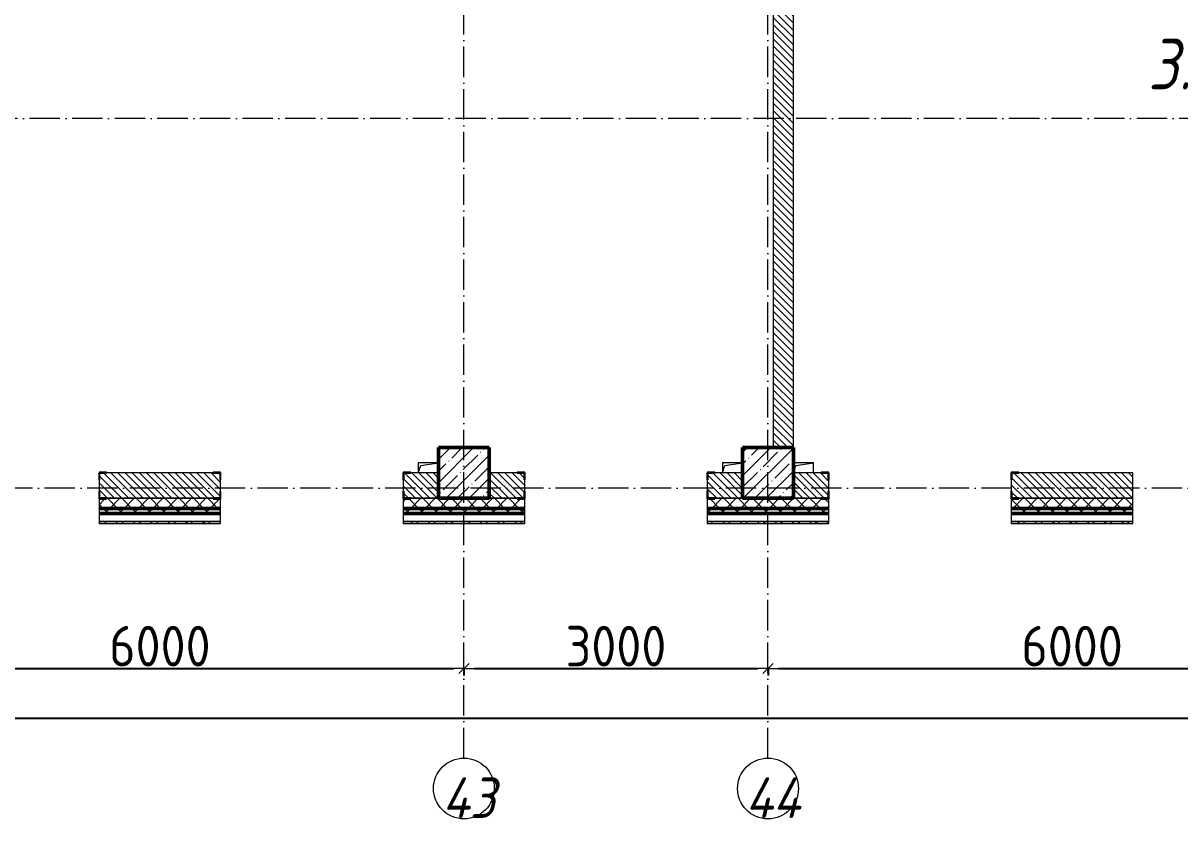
# Model space of a CAD drawing. Header units: millimetres. Extents: x -136833 to 49383, y -8033 to 344618.
# Drawn here: x -74691 to -63279, y 122849 to 130703 of the extents above; entities that cross this region are included whole.
import ezdxf

# ---------------------------------------------------------------- set-up
doc = ezdxf.new("R2010")
doc.units = ezdxf.units.MM
doc.linetypes.add('50_200_ШТРИХ_1Т_ш5_п1_п1_', pattern=[700, 500, -100, 0, -100])
for name, color, linetype, lineweight in [('A-____-____-DIMS', 7, 'Continuous', 9), ('A-GENM-____-MCUT', 7, 'Continuous', 25), ('A-GENM-____-OTLN', 7, 'Continuous', 9), ('A-GENM-____-OTLN-1', 7, 'Continuous', 25), ('A-WALL-____-MCUT-2', 7, 'Continuous', 50), ('A-WALL-____-MCUT-3', 7, 'Continuous', 9), ('A-WALL-____-PATT-1', 7, 'Continuous', 9), ('A-WALL-FNSH-MCUT-1', 7, 'Continuous', 9), ('S-COLS-____-MCUT', 7, 'Continuous', 50), ('S-COLS-____-OTLN', 7, 'Continuous', 9), ('S-GRID-____-IDEN', 7, 'Continuous', 9), ('S-GRID-____-OTLN-1', 7, '50_200_ШТРИХ_1Т_ш5_п1_п1_', 9), ('Марки помещений', 7, 'Continuous', 9)]:
    doc.layers.add(name, color=color, linetype=linetype, lineweight=lineweight)
doc.styles.add('ISOCPEUR_I', font='isocpeui.ttf', dxfattribs={"width": 0.9, "height": 2.5})
doc.styles.add('ISOCPEUR_I_2', font='isocpeui.ttf', dxfattribs={"width": 0.85, "height": 2.3})
doc.styles.add('СПДС', font='isocpeur.ttf', dxfattribs={"width": 0.9})
doc.dimstyles.new('Размера А3', dxfattribs={"dimtxt": 200, "dimasz": 100, "dimexe": 70, "dimexo": 100, "dimgap": 20, "dimtad": 1, "dimdec": 0, "dimrnd": 10, "dimzin": 0, "dimdsep": 46, "dimtxsty": 'СПДС', "dimblk": 'ARROWHEAD_6', "dimcen": 1, "dimclrd": 256, "dimclre": 256, "dimclrt": 256, "dimazin": 0, "dimtfac": 1, "dimtdec": 0, "dimtmove": 2, "dimatfit": 3, "dimfxl": 1, "dimtolj": 1, "dimtzin": 0, "dimarcsym": 0})
pattern_1 = [(135, (-129942.255, 127932.027), (-35.35534, -35.35534), [])]
pattern_2 = [(45, (-129942.25, 127932.03), (-70.71068, 70.71068), []), (135, (-129942.25, 127932.03), (-70.71068, -70.71068), [])]

# ---------------------------------------------------------------- blocks, each defined once
blk = doc.blocks.new('BSC_Колонна _Прямоугольная - 500х500-V57-АР1_План отверстий 3 этажа в осях 1-64_А-ГГ')
at = {"layer": 'S-COLS-____-OTLN'}
h = blk.add_hatch(dxfattribs=at)
h.set_pattern_fill('FP_94', color=256, style=0, pattern_type=2)
h.set_pattern_definition([(45, (-59600, 1668.96), (-114.04925, 114.04925), []), (45, (-59485.95, 1668.96), (-114.04925, 114.04925), [201.613, -40.323, 3.353, -36.97])])
h.paths.add_polyline_path([(-250, -250), (250, -250), (250, 250), (-250, 250)], flags=0)
at = {"layer": 'S-COLS-____-MCUT'}
for p, q in [((250, 250), (-250, 250)), ((-250, 250), (-250, -250)), ((250, -250), (250, 250)), ((-250, -250), (250, -250))]:
    blk.add_line(p, q, dxfattribs=at)
blk = doc.blocks.new('BSC_Колонна _Прямоугольная - 500х500-V110-АР1_План отверстий 3 этажа в осях 1-64_А-ГГ')
at = {"layer": 'S-COLS-____-OTLN'}
h = blk.add_hatch(dxfattribs=at)
h.set_pattern_fill('FP_133', color=256, style=0, pattern_type=2)
h.set_pattern_definition([(45, (-62600, 1668.96), (-114.04925, 114.04925), []), (45, (-62485.95, 1668.96), (-114.04925, 114.04925), [201.613, -40.323, 3.353, -36.97])])
h.paths.add_polyline_path([(-250, -250), (250, -250), (250, 250), (-250, 250), (-250, -177)], flags=0)
at = {"layer": 'S-COLS-____-MCUT'}
for p, q in [((250, 250), (-250, 250)), ((-250, 250), (-250, -250)), ((250, -250), (250, 250)), ((-250, -250), (250, -250))]:
    blk.add_line(p, q, dxfattribs=at)
blk = doc.blocks.new('Фахверк_СКБ_Уголок - 250_2700-27497298-АР1_План отверстий 3 этажа в осях 1-64_А-ГГ')
at = {"layer": 'A-GENM-____-MCUT'}
for p, q in [((200, 181), (125, 181)), ((125, 181), (125, 106)), ((131, 106), (131, 175)), ((131, 175), (200, 175)), ((200, 175), (200, 181)), ((125, 106), (131, 106)), ((131, -6), (125, -6)), ((125, -6), (125, -81)), ((125, -81), (200, -81)), ((131, -75), (131, -6)), ((200, -75), (131, -75)), ((200, -81), (200, -75))]:
    blk.add_line(p, q, dxfattribs=at)
blk = doc.blocks.new('AR_Отверстие прямоугольное _в плите_ - AR_Отверстие прямоугольное _в плите_-V177-АР1_План отверстий 3 этажа в осях 1-64_А-ГГ')
at = {"layer": 'A-GENM-____-OTLN'}
for p, q in [((100, 50), (-100, 50)), ((-100, 50), (-100, -50)), ((-100, -50), (-75, 25)), ((-75, 25), (100, 50))]:
    blk.add_line(p, q, dxfattribs=at)
blk = doc.blocks.new('AR_Отверстие прямоугольное _в плите_ - AR_Отверстие прямоугольное _в плите_-30510712-АР1_План отверстий 3 этажа в осях 1-64_А-ГГ')
at = {"layer": 'A-GENM-____-OTLN'}
for p, q in [((100, 50), (-100, 50)), ((-100, -50), (-75, 25)), ((-75, 25), (100, 50)), ((100, -50), (100, 50))]:
    blk.add_line(p, q, dxfattribs=at)
blk = doc.blocks.new('Ось сетки - Круг_Ø6_00__ISO-2_5_0_9K_-25732049-АР1_План отверстий 3 этажа в осях 1-64_А-ГГ')
at = {"layer": 'S-GRID-____-IDEN'}
blk.add_circle((0, 0), 3, dxfattribs=at)
blk = doc.blocks.new('ARROWHEAD_6')
at = {"color": 0, "linetype": 'Continuous'}
for p, q in [((0, 0), (-1, 0)), ((-0.5, -0.5), (0.5, 0.5))]:
    blk.add_line(p, q, dxfattribs=at)
blk = doc.blocks.new('*D799')
at = {"layer": 'A-____-____-DIMS', "lineweight": -2, "transparency": 16777216}
for p, q in [((-76342, 124340), (-76342, 124264)), ((-76242, 124334), (-70442, 124334)), ((-70342, 124340), (-70342, 124264))]:
    blk.add_line(p, q, dxfattribs=at)
at = {"layer": 'Defpoints', "color": 0, "transparency": 16777216}
for p in [(-76342, 124440), (-70342, 124440), (-70342, 124334)]:
    blk.add_point(p, dxfattribs=at)
at = {"layer": 'A-____-____-DIMS', "lineweight": -2, "transparency": 16777216, "xscale": 100, "yscale": 100, "zscale": 100, "rotation": 180}
blk.add_blockref('ARROWHEAD_6', (-76342, 124334), dxfattribs=at)
at = {"layer": 'A-____-____-DIMS', "lineweight": -2, "transparency": 16777216, "xscale": 100, "yscale": 100, "zscale": 100}
blk.add_blockref('ARROWHEAD_6', (-70342, 124334), dxfattribs=at)
at = {"layer": 'A-____-____-DIMS', "transparency": 16777216, "insert": (-73342, 124554), "char_height": 400, "attachment_point": 5, "style": 'СПДС'}
blk.add_mtext('\\A1;6000', dxfattribs=at)
blk = doc.blocks.new('*D800')
at = {"layer": 'A-____-____-DIMS', "lineweight": -2, "transparency": 16777216}
for p, q in [((-70342, 124340), (-70342, 124264)), ((-70242, 124334), (-67442, 124334)), ((-67342, 124340), (-67342, 124264))]:
    blk.add_line(p, q, dxfattribs=at)
at = {"layer": 'Defpoints', "color": 0, "transparency": 16777216}
for p in [(-70342, 124440), (-67342, 124440), (-67342, 124334)]:
    blk.add_point(p, dxfattribs=at)
at = {"layer": 'A-____-____-DIMS', "lineweight": -2, "transparency": 16777216, "xscale": 100, "yscale": 100, "zscale": 100, "rotation": 180}
blk.add_blockref('ARROWHEAD_6', (-70342, 124334), dxfattribs=at)
at = {"layer": 'A-____-____-DIMS', "lineweight": -2, "transparency": 16777216, "xscale": 100, "yscale": 100, "zscale": 100}
blk.add_blockref('ARROWHEAD_6', (-67342, 124334), dxfattribs=at)
at = {"layer": 'A-____-____-DIMS', "transparency": 16777216, "insert": (-68842, 124554), "char_height": 400, "attachment_point": 5, "style": 'СПДС'}
blk.add_mtext('\\A1;3000', dxfattribs=at)
blk = doc.blocks.new('*D801')
at = {"layer": 'A-____-____-DIMS', "lineweight": -2, "transparency": 16777216}
for p, q in [((-67342, 124340), (-67342, 124264)), ((-67242, 124334), (-61442, 124334)), ((-61342, 124340), (-61342, 124264))]:
    blk.add_line(p, q, dxfattribs=at)
at = {"layer": 'Defpoints', "color": 0, "transparency": 16777216}
for p in [(-67342, 124440), (-61342, 124440), (-61342, 124334)]:
    blk.add_point(p, dxfattribs=at)
at = {"layer": 'A-____-____-DIMS', "lineweight": -2, "transparency": 16777216, "xscale": 100, "yscale": 100, "zscale": 100, "rotation": 180}
blk.add_blockref('ARROWHEAD_6', (-67342, 124334), dxfattribs=at)
at = {"layer": 'A-____-____-DIMS', "lineweight": -2, "transparency": 16777216, "xscale": 100, "yscale": 100, "zscale": 100}
blk.add_blockref('ARROWHEAD_6', (-61342, 124334), dxfattribs=at)
at = {"layer": 'A-____-____-DIMS', "transparency": 16777216, "insert": (-64342, 124554), "char_height": 400, "attachment_point": 5, "style": 'СПДС'}
blk.add_mtext('\\A1;6000', dxfattribs=at)
blk = doc.blocks.new('*D812')
at = {"layer": 'A-____-____-DIMS', "lineweight": -2, "transparency": 16777216}
for p, q in [((-132292, 123851), (-132292, 123775)), ((-132192, 123845), (-28892, 123845)), ((-28792, 123851), (-28792, 123775))]:
    blk.add_line(p, q, dxfattribs=at)
at = {"layer": 'Defpoints', "color": 0, "transparency": 16777216}
for p in [(-132292, 123951), (-28792, 123951), (-28792, 123845)]:
    blk.add_point(p, dxfattribs=at)
at = {"layer": 'A-____-____-DIMS', "lineweight": -2, "transparency": 16777216, "xscale": 100, "yscale": 100, "zscale": 100, "rotation": 180}
blk.add_blockref('ARROWHEAD_6', (-132292, 123845), dxfattribs=at)
at = {"layer": 'A-____-____-DIMS', "lineweight": -2, "transparency": 16777216, "xscale": 100, "yscale": 100, "zscale": 100}
blk.add_blockref('ARROWHEAD_6', (-28792, 123845), dxfattribs=at)
at = {"layer": 'A-____-____-DIMS', "transparency": 16777216, "insert": (-80542, 124065), "char_height": 400, "attachment_point": 5, "style": 'СПДС'}
blk.add_mtext('\\A1;103500', dxfattribs=at)

msp = doc.modelspace()

# ---------------------------------------------------------------- hatches: boundary and pattern name
at = {"layer": 'A-WALL-____-PATT-1'}
h = msp.add_hatch(dxfattribs=at)
h.set_pattern_fill('FP_6', color=256, style=0, pattern_type=2)
h.set_pattern_definition(pattern_1)
h.paths.add_polyline_path([(-67092.3, 126513.1), (-67092.3, 133513.1), (-67292.3, 133513.1), (-67292.3, 126513.1), (-67210.9, 126513.1)], flags=0)
h = msp.add_hatch(dxfattribs=at)
h.set_pattern_fill('FP_6', color=256, style=0, pattern_type=2)
h.set_pattern_definition(pattern_1)
h.paths.add_polyline_path([(-70936.3, 126013.1), (-70592.3, 126013.1), (-70592.3, 126263.1), (-70936.3, 126263.1), (-70936.3, 126194.1), (-70942.3, 126194.1), (-70942.3, 126082.1), (-70936.3, 126082.1), (-70936.3, 126017.4)], flags=0)
h.paths.add_polyline_path([(-72817.3, 126013.1), (-72748.3, 126013.1), (-72748.3, 126082.1), (-72742.3, 126082.1), (-72742.3, 126194.1), (-72748.3, 126194.1), (-72748.3, 126263.1), (-73936.3, 126263.1), (-73936.3, 126194.1), (-73942.3, 126194.1), (-73942.3, 126082.1), (-73936.3, 126082.1), (-73936.3, 126013.1), (-73397.1, 126013.1)], flags=0)
h.paths.add_polyline_path([(-75817.3, 126013.1), (-75748.3, 126013.1), (-75748.3, 126082.1), (-75742.3, 126082.1), (-75742.3, 126194.1), (-75748.3, 126194.1), (-75748.3, 126263.1), (-76092.3, 126263.1), (-76092.3, 126013.1), (-76048.3, 126013.1)], flags=0)
h = msp.add_hatch(dxfattribs=at)
h.set_pattern_fill('FP_6', color=256, style=0, pattern_type=2)
h.set_pattern_definition(pattern_1)
h.paths.add_polyline_path([(-67592.3, 126013.1), (-67592.3, 126263.1), (-67936.3, 126263.1), (-67936.3, 126194.1), (-67942.3, 126194.1), (-67942.3, 126082.1), (-67936.3, 126082.1), (-67936.3, 126013.1), (-67867.3, 126013.1)], flags=0)
h.paths.add_polyline_path([(-69862.1, 126013.1), (-69748.3, 126013.1), (-69748.3, 126082.1), (-69742.3, 126082.1), (-69742.3, 126194.1), (-69748.3, 126194.1), (-69748.3, 126263.1), (-70092.3, 126263.1), (-70092.3, 126013.1)], flags=0)
h = msp.add_hatch(dxfattribs=at)
h.set_pattern_fill('FP_6', color=256, style=0, pattern_type=2)
h.set_pattern_definition(pattern_1)
h.paths.add_polyline_path([(-61908.6, 126013.1), (-61592.3, 126013.1), (-61592.3, 126263.1), (-61936.3, 126263.1), (-61936.3, 126194.1), (-61942.3, 126194.1), (-61942.3, 126082.1), (-61936.3, 126082.1), (-61936.3, 126013.1)], flags=0)
h.paths.add_polyline_path([(-63742.3, 126013.1), (-63742.3, 126263.1), (-64936.3, 126263.1), (-64936.3, 126194.1), (-64942.3, 126194.1), (-64942.3, 126082.1), (-64936.3, 126082.1), (-64936.3, 126013.1), (-64686.3, 126013.1)], flags=0)
h.paths.add_polyline_path([(-66817.3, 126013.1), (-66748.3, 126013.1), (-66748.3, 126082.1), (-66742.3, 126082.1), (-66742.3, 126194.1), (-66748.3, 126194.1), (-66748.3, 126263.1), (-67092.3, 126263.1), (-67092.3, 126013.1)], flags=0)
h = msp.add_hatch(dxfattribs=at)
h.set_pattern_fill('FP_1', color=256, style=0, pattern_type=2)
h.set_pattern_definition(pattern_2)
h.paths.add_polyline_path([(-29192.3, 125913.1), (-28692.3, 125913.1), (-28692.3, 126013.1), (-37717.3, 126013.1), (-37717.3, 126007.1), (-37792.3, 126007.1), (-37792.3, 125913.1), (-29210.5, 125913.1)], flags=0)
h.paths.add_polyline_path([(-40699, 125913.1), (-39592.3, 125913.1), (-39592.3, 126007.1), (-39667.3, 126007.1), (-39667.3, 126013.1), (-47542.3, 126013.1), (-47542.3, 125913.1), (-40942.3, 125913.1)], flags=0)
h.paths.add_polyline_path([(-48542.3, 125913.1), (-48542.3, 126013.1), (-49667.3, 126013.1), (-49667.3, 126007.1), (-49742.3, 126007.1), (-49742.3, 125913.1), (-48652.6, 125913.1)], flags=0)
h.paths.add_polyline_path([(-51542.3, 125913.1), (-51542.3, 126007.1), (-51617.3, 126007.1), (-51617.3, 126013.1), (-52667.3, 126013.1), (-52667.3, 126007.1), (-52742.3, 126007.1), (-52742.3, 125913.1), (-52187.5, 125913.1)], flags=0)
h.paths.add_polyline_path([(-54542.3, 125913.1), (-54542.3, 126013.1), (-55667.3, 126013.1), (-55667.3, 126007.1), (-55742.3, 126007.1), (-55742.3, 125913.1), (-55667.3, 125913.1)], flags=0)
h.paths.add_polyline_path([(-58942.3, 125913.1), (-57542.3, 125913.1), (-57542.3, 126013.1), (-58867.3, 126013.1), (-58867.3, 126007.1), (-58942.3, 126007.1)], flags=0)
h.paths.add_polyline_path([(-61024.8, 125913.1), (-60742.3, 125913.1), (-60742.3, 126007.1), (-60817.3, 126007.1), (-60817.3, 126013.1), (-61867.3, 126013.1), (-61867.3, 126007.1), (-61942.3, 126007.1), (-61942.3, 125913.1), (-61908.6, 125913.1)], flags=0)
h.paths.add_polyline_path([(-63742.3, 125913.1), (-63742.3, 126013.1), (-64867.3, 126013.1), (-64867.3, 126007.1), (-64942.3, 126007.1), (-64942.3, 125913.1), (-64867.3, 125913.1)], flags=0)
h.paths.add_polyline_path([(-67092.3, 125913.1), (-66742.3, 125913.1), (-66742.3, 126007.1), (-66817.3, 126007.1), (-66817.3, 126013.1), (-67867.3, 126013.1), (-67867.3, 126007.1), (-67942.3, 126007.1), (-67942.3, 125913.1), (-67210.9, 125913.1)], flags=0)
h.paths.add_polyline_path([(-69742.3, 125913.1), (-69742.3, 126007.1), (-69817.3, 126007.1), (-69817.3, 126013.1), (-70867.3, 126013.1), (-70867.3, 126007.1), (-70942.3, 126007.1), (-70942.3, 125913.1), (-69862.1, 125913.1)], flags=0)
h.paths.add_polyline_path([(-72742.3, 125913.1), (-72742.3, 126007.1), (-72817.3, 126007.1), (-72817.3, 126013.1), (-73867.3, 126013.1), (-73867.3, 126007.1), (-73942.3, 126007.1), (-73942.3, 125913.1), (-73397.1, 125913.1)], flags=0)
h.paths.add_polyline_path([(-76932, 125913.1), (-75742.3, 125913.1), (-75742.3, 126007.1), (-75817.3, 126007.1), (-75817.3, 126013.1), (-76867.3, 126013.1), (-76867.3, 126007.1), (-76942.3, 126007.1), (-76942.3, 125913.1), (-76936.3, 125913.1)], flags=0)
h.paths.add_polyline_path([(-79942.3, 125913.1), (-78742.3, 125913.1), (-78742.3, 126007.1), (-78817.3, 126007.1), (-78817.3, 126013.1), (-79867.3, 126013.1), (-79867.3, 126007.1), (-79942.3, 126007.1)], flags=0)
h.paths.add_polyline_path([(-84885.6, 125913.1), (-84742.3, 125913.1), (-84742.3, 126007.1), (-84817.3, 126007.1), (-84817.3, 126013.1), (-85867.3, 126013.1), (-85867.3, 126007.1), (-85942.3, 126007.1), (-85942.3, 125913.1), (-85092.3, 125913.1)], flags=0)
h.paths.add_polyline_path([(-87742.3, 125913.1), (-87742.3, 126007.1), (-87817.3, 126007.1), (-87817.3, 126013.1), (-88867.3, 126013.1), (-88867.3, 126007.1), (-88942.3, 126007.1), (-88942.3, 125913.1), (-87748.3, 125913.1)], flags=0)
h.paths.add_polyline_path([(-91071.7, 125913.1), (-90742.3, 125913.1), (-90742.3, 126007.1), (-90817.3, 126007.7), (-90817.3, 126013.1), (-92142.3, 126013.1), (-92142.3, 125913.1)], flags=0)
h.paths.add_polyline_path([(-94606.6, 125913.1), (-93942.3, 125913.1), (-93942.3, 126007.1), (-94017.3, 126007.1), (-94017.3, 126013.1), (-95142.3, 126013.1), (-95142.3, 125913.1)], flags=0)
h.paths.add_polyline_path([(-96942.3, 125913.1), (-96942.3, 126007.1), (-97017.3, 126007.1), (-97017.3, 126013.1), (-98067.3, 126013.1), (-98067.3, 126007.1), (-98142.3, 126007.1), (-98141.6, 125913.1), (-96948.3, 125913.1)], flags=0)
h.paths.add_polyline_path([(-99942.3, 125913.1), (-99942.3, 126007.1), (-100017.3, 126007.1), (-100017.3, 126013.1), (-101142.3, 126013.1), (-101142.3, 125913.1), (-100792.8, 125913.1)], flags=0)
h.paths.add_polyline_path([(-102942.3, 125913.1), (-102942.3, 126007.1), (-103017.3, 126007.1), (-103017.3, 126013.1), (-104142.3, 126013.1), (-104142.3, 125913.1), (-103444, 125913.1)], flags=0)
h.paths.add_polyline_path([(-105942.3, 125913.1), (-105942.3, 126007.1), (-106017.3, 126007.1), (-106017.3, 126013.1), (-107067.3, 126013.1), (-107067.3, 126007.1), (-107142.3, 126007.1), (-107142.3, 125913.1), (-106978.9, 125913.1)], flags=0)
h.paths.add_polyline_path([(-115816.2, 125913.1), (-114942.3, 125913.1), (-114942.3, 126007.1), (-115017.3, 126007.1), (-115017.3, 126013.1), (-116067.3, 126013.1), (-116067.3, 126007.1), (-116142.3, 126007.1), (-116142.3, 125913.1)], flags=0)
h.paths.add_polyline_path([(-117583.7, 125913.1), (-117142.3, 125913.1), (-117142.3, 126007.1), (-117217.3, 126007.1), (-117217.3, 126013.1), (-122467.3, 126013.1), (-122467.3, 126007.1), (-122542.3, 126007.1), (-122542.3, 125913.1), (-119042.3, 125913.1)], flags=0)
h.paths.add_polyline_path([(-124653.5, 125913.1), (-123542.3, 125913.1), (-123542.3, 126007.1), (-123617.3, 126007.1), (-123617.3, 126013.1), (-132392.3, 126013.1), (-132392.3, 125913.1), (-126421, 125913.1)], flags=0)
h = msp.add_hatch(dxfattribs=at)
h.set_pattern_fill('FP_1', color=256, style=0, pattern_type=2)
h.set_pattern_definition(pattern_2)
h.paths.add_polyline_path([(-28692.3, 125863.1), (-28592.3, 125863.1), (-28592.3, 125913.1), (-37792.3, 125913.1), (-37792.3, 125863.1), (-29210.5, 125863.1)], flags=0)
h.paths.add_polyline_path([(-40699, 125863.1), (-39592.3, 125863.1), (-39592.3, 125913.1), (-47542.3, 125913.1), (-47542.3, 125863.1), (-41582.7, 125863.1)], flags=0)
h.paths.add_polyline_path([(-48652.6, 125863.1), (-48542.3, 125863.1), (-48542.3, 125913.1), (-49742.3, 125913.1), (-49742.3, 125863.1), (-49536.3, 125863.1)], flags=0)
h.paths.add_polyline_path([(-52742.3, 125863.1), (-51542.3, 125863.1), (-51542.3, 125913.1), (-52742.3, 125913.1)], flags=0)
h.paths.add_polyline_path([(-55722.4, 125863.1), (-54542.3, 125863.1), (-54542.3, 125913.1), (-55742.3, 125913.1), (-55742.3, 125863.1)], flags=0)
h.paths.add_polyline_path([(-57542.3, 125863.1), (-57542.3, 125913.1), (-58942.3, 125913.1), (-58942.3, 125863.1), (-58373.6, 125863.1)], flags=0)
h.paths.add_polyline_path([(-60742.3, 125863.1), (-60742.3, 125913.1), (-61942.3, 125913.1), (-61942.3, 125863.1), (-61024.8, 125863.1)], flags=0)
h.paths.add_polyline_path([(-63742.3, 125863.1), (-63742.3, 125913.1), (-64942.3, 125913.1), (-64942.3, 125863.1)], flags=0)
h.paths.add_polyline_path([(-66742.3, 125863.1), (-66742.3, 125913.1), (-67942.3, 125913.1), (-67942.3, 125863.1), (-67210.9, 125863.1)], flags=0)
h.paths.add_polyline_path([(-70942.3, 125863.1), (-69742.3, 125863.1), (-69742.3, 125913.1), (-70942.3, 125913.1)], flags=0)
h.paths.add_polyline_path([(-73942.3, 125863.1), (-72742.3, 125863.1), (-72742.3, 125913.1), (-73942.3, 125913.1)], flags=0)
h.paths.add_polyline_path([(-76932, 125863.1), (-75742.3, 125863.1), (-75742.3, 125913.1), (-76942.3, 125913.1), (-76942.3, 125863.1)], flags=0)
h.paths.add_polyline_path([(-78742.3, 125863.1), (-78742.3, 125913.1), (-79942.3, 125913.1), (-79942.3, 125863.1), (-79583.2, 125863.1)], flags=0)
h.paths.add_polyline_path([(-84885.6, 125863.1), (-84742.3, 125863.1), (-84742.3, 125913.1), (-85942.3, 125913.1), (-85942.3, 125863.1), (-85769.3, 125863.1)], flags=0)
h.paths.add_polyline_path([(-87742.3, 125863.1), (-87742.3, 125913.1), (-88942.3, 125913.1), (-88942.3, 125863.1), (-88420.5, 125863.1)], flags=0)
h.paths.add_polyline_path([(-91071.7, 125863.1), (-90742.3, 125863.1), (-90742.3, 125913.1), (-92142.3, 125913.1), (-92142.3, 125863.1)], flags=0)
h.paths.add_polyline_path([(-93942.3, 125863.1), (-93942.3, 125913.1), (-95142.3, 125913.1), (-95142.3, 125863.1), (-94606.6, 125863.1)], flags=0)
h.paths.add_polyline_path([(-96942.3, 125863.1), (-96942.3, 125913.1), (-98142.3, 125913.1), (-98141.6, 125863.1)], flags=0)
h.paths.add_polyline_path([(-99942.3, 125863.1), (-99942.3, 125913.1), (-101142.3, 125913.1), (-101142.3, 125863.1), (-100792.8, 125863.1)], flags=0)
h.paths.add_polyline_path([(-102942.3, 125863.1), (-102942.3, 125913.1), (-104142.3, 125913.1), (-104142.3, 125863.1), (-103444, 125863.1)], flags=0)
h.paths.add_polyline_path([(-106978.9, 125863.1), (-105942.3, 125863.1), (-105942.3, 125913.1), (-107142.3, 125913.1), (-107142.3, 125863.1)], flags=0)
h.paths.add_polyline_path([(-116142.3, 125863.1), (-114942.3, 125863.1), (-114942.3, 125913.1), (-116142.3, 125913.1)], flags=0)
h.paths.add_polyline_path([(-117142.3, 125863.1), (-117142.3, 125913.1), (-122542.3, 125913.1), (-122542.3, 125863.1), (-117583.7, 125863.1)], flags=0)
h.paths.add_polyline_path([(-123769.8, 125863.1), (-123542.3, 125863.1), (-123542.3, 125913.1), (-132492.3, 125913.1), (-132492.3, 125863.1), (-124653.5, 125863.1)], flags=0)
h = msp.add_hatch(dxfattribs=at)
h.set_pattern_fill('FP_3', color=256, style=0, pattern_type=2)
h.set_pattern_definition([(45, (-129942.25, 127932.03), (-85.53659, 85.53659), []), (45, (-129885.23, 127932.03), (-85.53659, 85.53659), [])])
h.paths.add_polyline_path([(-58373.6, 125763.1), (-58077.3, 125763.1), (-58077.3, 125783.1), (-58941.3, 125783.1), (-58941.3, 125763.1)], flags=0)
h.paths.add_polyline_path([(-60742.3, 125763.1), (-60742.3, 125783.1), (-61942.3, 125783.1), (-61942.3, 125763.1), (-61024.8, 125763.1)], flags=0)
h.paths.add_polyline_path([(-63742.3, 125763.1), (-63742.3, 125783.1), (-64942.3, 125783.1), (-64942.3, 125763.1)], flags=0)
h.paths.add_polyline_path([(-67210.9, 125763.1), (-66742.3, 125763.1), (-66742.3, 125783.1), (-67941.3, 125783.1), (-67941.3, 125763.1)], flags=0)
h.paths.add_polyline_path([(-70942.3, 125763.1), (-69742.3, 125763.1), (-69742.3, 125783.1), (-70942.3, 125783.1)], flags=0)
h.paths.add_polyline_path([(-73397.1, 125763.1), (-72742.3, 125763.1), (-72742.3, 125783.1), (-73941.3, 125783.1), (-73941.3, 125763.1)], flags=0)
h.paths.add_polyline_path([(-75742.3, 125763.1), (-75742.3, 125783.1), (-76942.3, 125783.1), (-76942.3, 125763.1), (-76048.3, 125763.1)], flags=0)
h.paths.add_polyline_path([(-78742.3, 125763.1), (-78742.3, 125783.1), (-79942.3, 125783.1), (-79942.3, 125763.1), (-79583.2, 125763.1)], flags=0)
h.paths.add_polyline_path([(-84885.6, 125763.1), (-84742.3, 125763.1), (-84742.3, 125783.1), (-85942.3, 125783.1), (-85942.3, 125763.1), (-85769.3, 125763.1)], flags=0)
h.paths.add_polyline_path([(-88942.3, 125763.1), (-87742.3, 125763.1), (-87742.3, 125783.1), (-88942.3, 125783.1)], flags=0)
h.paths.add_polyline_path([(-91607.3, 125763.1), (-90742.3, 125763.1), (-90742.3, 125783.1), (-91607.3, 125783.1)], flags=0)

# ---------------------------------------------------------------- linework, layer by layer
at = {"layer": 'A-WALL-____-MCUT-2'}
for p, q in [((-73942.3, 125913.1), (-72742.3, 125913.1)), ((-70942.3, 125913.1), (-69742.3, 125913.1)), ((-67942.3, 125913.1), (-66742.3, 125913.1)), ((-64942.3, 125913.1), (-63742.3, 125913.1)), ((-73942.3, 125863.1), (-72742.3, 125863.1)), ((-70942.3, 125863.1), (-69742.3, 125863.1)), ((-67942.3, 125863.1), (-66742.3, 125863.1)), ((-64942.3, 125863.1), (-63742.3, 125863.1))]:
    msp.add_line(p, q, dxfattribs=at)
at = {"layer": 'A-WALL-____-MCUT-3'}
for p, q in [((-67292.3, 133513.1), (-67292.3, 126513.1)), ((-67092.3, 126513.1), (-67092.3, 133513.1)), ((-72817.3, 126263.1), (-73867.3, 126263.1)), ((-70592.3, 126263.1), (-70867.3, 126263.1)), ((-69817.3, 126263.1), (-70092.3, 126263.1)), ((-67592.3, 126263.1), (-67867.3, 126263.1)), ((-66817.3, 126263.1), (-67092.3, 126263.1)), ((-63742.3, 126263.1), (-64867.3, 126263.1)), ((-63742.3, 126013.1), (-63742.3, 126263.1)), ((-73942.3, 126194.1), (-73942.3, 126082.1)), ((-72742.3, 126082.1), (-72742.3, 126194.1)), ((-70942.3, 126194.1), (-70942.3, 126082.1)), ((-69742.3, 126082.1), (-69742.3, 126194.1)), ((-67942.3, 126194.1), (-67942.3, 126082.1)), ((-66742.3, 126082.1), (-66742.3, 126194.1)), ((-64942.3, 126194.1), (-64942.3, 126082.1)), ((-73942.3, 126007.1), (-73942.3, 125783.1)), ((-72817.3, 126013.1), (-73867.3, 126013.1)), ((-73867.3, 126013.1), (-72817.3, 126013.1)), ((-72742.3, 125783.1), (-72742.3, 126007.1)), ((-70942.3, 126007.1), (-70942.3, 125783.1)), ((-70592.3, 126013.1), (-70867.3, 126013.1)), ((-70867.3, 126013.1), (-70592.3, 126013.1)), ((-69817.3, 126013.1), (-70092.3, 126013.1)), ((-70092.3, 126013.1), (-69817.3, 126013.1)), ((-69742.3, 125783.1), (-69742.3, 126007.1)), ((-67942.3, 126007.1), (-67942.3, 125783.1)), ((-67592.3, 126013.1), (-67867.3, 126013.1)), ((-67867.3, 126013.1), (-67592.3, 126013.1)), ((-66817.3, 126013.1), (-67092.3, 126013.1)), ((-67092.3, 126013.1), (-66817.3, 126013.1)), ((-66742.3, 125783.1), (-66742.3, 126007.1)), ((-64942.3, 126007.1), (-64942.3, 125783.1)), ((-63742.3, 126013.1), (-64867.3, 126013.1)), ((-64867.3, 126013.1), (-63742.3, 126013.1)), ((-63742.3, 125783.1), (-63742.3, 126013.1)), ((-73942.3, 125783.1), (-72742.3, 125783.1)), ((-70942.3, 125783.1), (-69742.3, 125783.1)), ((-67942.3, 125783.1), (-66742.3, 125783.1)), ((-64942.3, 125783.1), (-63742.3, 125783.1))]:
    msp.add_line(p, q, dxfattribs=at)
at = {"layer": 'A-WALL-FNSH-MCUT-1'}
for p, q in [((-72742.3, 125783.1), (-73941.3, 125783.1)), ((-73941.3, 125783.1), (-73941.3, 125763.1)), ((-73941.3, 125763.1), (-72742.3, 125763.1)), ((-72742.3, 125763.1), (-72742.3, 125783.1)), ((-69742.3, 125783.1), (-70942.3, 125783.1)), ((-70942.3, 125783.1), (-70942.3, 125763.1)), ((-70942.3, 125763.1), (-69742.3, 125763.1)), ((-69742.3, 125763.1), (-69742.3, 125783.1)), ((-66742.3, 125783.1), (-67941.3, 125783.1)), ((-67941.3, 125783.1), (-67941.3, 125763.1)), ((-67941.3, 125763.1), (-66742.3, 125763.1)), ((-66742.3, 125763.1), (-66742.3, 125783.1)), ((-63742.3, 125783.1), (-64942.3, 125783.1)), ((-64942.3, 125783.1), (-64942.3, 125763.1)), ((-64942.3, 125763.1), (-63742.3, 125763.1)), ((-63742.3, 125763.1), (-63742.3, 125783.1))]:
    msp.add_line(p, q, dxfattribs=at)
at = {"layer": 'S-GRID-____-OTLN-1', "color": 251, "ltscale": 0.6, "true_color": 0x636466}
for p, q in [((-70342.3, 123449.4), (-70342.3, 138082.6)), ((-67342.3, 123449.4), (-67342.3, 138082.6)), ((-26015.8, 129763.1), (-134611, 129763.1)), ((-25867.8, 126113.1), (-134611, 126113.1))]:
    msp.add_line(p, q, dxfattribs=at)

# ---------------------------------------------------------------- block references
at = {"layer": 'A-GENM-____-OTLN'}
for name, p in [('AR_Отверстие прямоугольное _в плите_ - AR_Отверстие прямоугольное _в плите_-V177-АР1_План отверстий 3 этажа в осях 1-64_А-ГГ', (-70692.3, 126313.1)), ('AR_Отверстие прямоугольное _в плите_ - AR_Отверстие прямоугольное _в плите_-V177-АР1_План отверстий 3 этажа в осях 1-64_А-ГГ', (-67692.3, 126313.1)), ('AR_Отверстие прямоугольное _в плите_ - AR_Отверстие прямоугольное _в плите_-30510712-АР1_План отверстий 3 этажа в осях 1-64_А-ГГ', (-66992.3, 126313.1))]:
    msp.add_blockref(name, p, dxfattribs=at)
at = {"layer": 'A-GENM-____-OTLN-1'}
for p in [(-74067.3, 126088.1), (-71067.3, 126088.1), (-68067.3, 126088.1), (-65067.3, 126088.1)]:
    msp.add_blockref('Фахверк_СКБ_Уголок - 250_2700-27497298-АР1_План отверстий 3 этажа в осях 1-64_А-ГГ', p, dxfattribs=at)
at = {"layer": 'A-GENM-____-OTLN-1', "rotation": 180}
for p in [(-72617.3, 126188.1), (-69617.3, 126188.1), (-66617.3, 126188.1)]:
    msp.add_blockref('Фахверк_СКБ_Уголок - 250_2700-27497298-АР1_План отверстий 3 этажа в осях 1-64_А-ГГ', p, dxfattribs=at)
at = {"layer": 'S-COLS-____-OTLN'}
for name, p in [('BSC_Колонна _Прямоугольная - 500х500-V57-АР1_План отверстий 3 этажа в осях 1-64_А-ГГ', (-70342.3, 126263.1)), ('BSC_Колонна _Прямоугольная - 500х500-V110-АР1_План отверстий 3 этажа в осях 1-64_А-ГГ', (-67342.3, 126263.1))]:
    msp.add_blockref(name, p, dxfattribs=at)
at = {"layer": 'S-GRID-____-IDEN', "xscale": 99.99999999999993, "yscale": 99.99999999999993, "zscale": 99.99999999999993}
for p in [(-70342.3, 123149.4), (-67342.3, 123149.4)]:
    msp.add_blockref('Ось сетки - Круг_Ø6_00__ISO-2_5_0_9K_-25732049-АР1_План отверстий 3 этажа в осях 1-64_А-ГГ', p, dxfattribs=at)

# ---------------------------------------------------------------- texts
at = {"layer": 'S-GRID-____-IDEN', "char_height": 400, "attachment_point": 1, "style": 'ISOCPEUR_I'}
for s, insert, width in [('43', (-70556.2, 123258.2), 425.696), ('44', (-67565.2, 123258.2), 447.342)]:
    msp.add_mtext(s, dxfattribs=dict(at, insert=insert, width=width))
at = {"layer": 'Марки помещений', "insert": (-63592, 130549.1), "char_height": 500, "width": 785.654, "attachment_point": 1, "style": 'ISOCPEUR_I_2'}
msp.add_mtext('3.036', dxfattribs=at)

# ---------------------------------------------------------------- dimensions: what is measured, and where the dimension line sits
at = {"layer": 'A-____-____-DIMS'}
for base, p1, p2, picture, middle in [((-70342.3, 124333.5), (-76342.3, 124439.6), (-70342.3, 124439.6), '*D799', (-73342.3, 124553.5)), ((-67342.3, 124333.5), (-70342.3, 124439.6), (-67342.3, 124439.6), '*D800', (-68842.3, 124553.5)), ((-61342.3, 124333.5), (-67342.3, 124439.6), (-61342.3, 124439.6), '*D801', (-64342.3, 124553.5)), ((-28792.3, 123845.3), (-132292.3, 123951.4), (-28792.3, 123951.4), '*D812', (-80542.3, 124065.3))]:
    dim = msp.add_linear_dim(base=base, p1=p1, p2=p2, dimstyle='Размера А3', override={"dimtxt": 400}, dxfattribs=at)
    dim.commit()
    dim.dimension.update_dxf_attribs({"geometry": picture, "text_midpoint": middle})

doc.saveas('drawing.dxf')
